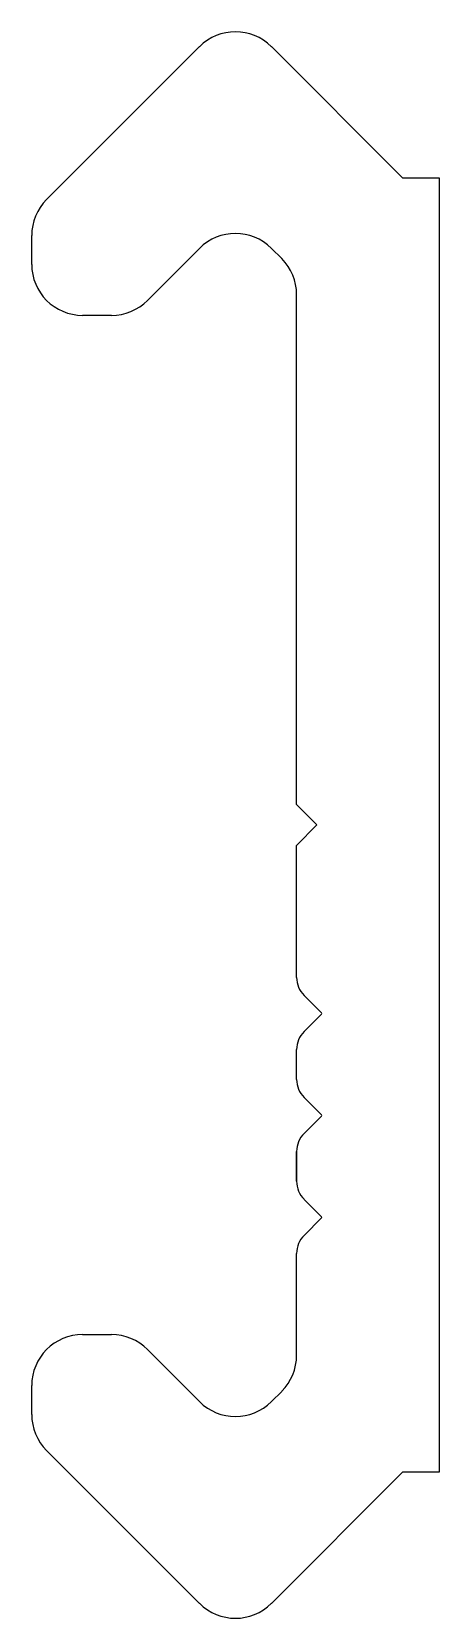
# Model space of a CAD drawing. Header units: inches. Extents: x -1.6 to 2.4, y 1.7 to 17.3.
import ezdxf

# ---------------------------------------------------------------- set-up
doc = ezdxf.new("R2010")
doc.units = ezdxf.units.IN
doc.header["$MEASUREMENT"] = 0
doc.layers.add('1', color=7, linetype='Continuous')

msp = doc.modelspace()

# ---------------------------------------------------------------- linework, layer by layer
at = {"layer": '1', "color": 6, "linetype": 'Continuous'}
for p, q in [((-1.474, 15.614), (0.026, 17.114)), ((0.733, 17.114), (2.019, 15.828)), ((2.019, 15.828), (2.379, 15.828)), ((2.379, 15.828), (2.379, 3.128)), ((-1.621, 14.978), (-1.621, 15.26)), ((0.026, 15.134), (-0.484, 14.624)), ((0.833, 15.034), (0.733, 15.134)), ((0.979, 9.678), (0.979, 14.681)), ((-0.838, 14.478), (-1.121, 14.478)), ((1.179, 9.478), (0.979, 9.678)), ((0.979, 9.278), (1.179, 9.478)), ((0.979, 7.982), (0.979, 9.278)), ((1.224, 7.634), (1.053, 7.805)), ((1.053, 7.451), (1.224, 7.622)), ((0.979, 6.982), (0.979, 7.274)), ((1.224, 6.634), (1.053, 6.805)), ((1.053, 6.451), (1.224, 6.622)), ((0.979, 5.982), (0.979, 6.275)), ((0.979, 6.275), (0.979, 5.982)), ((0.979, 5.982), (0.979, 6.275)), ((0.979, 6.275), (0.979, 5.982)), ((0.979, 5.982), (0.979, 6.275)), ((1.224, 5.634), (1.053, 5.805)), ((1.053, 5.451), (1.224, 5.622)), ((0.979, 4.275), (0.979, 5.275)), ((0.979, 5.275), (0.979, 5.275)), ((-1.121, 4.478), (-0.838, 4.478)), ((-0.484, 4.331), (0.026, 3.821)), ((-1.621, 3.695), (-1.621, 3.978)), ((0.733, 3.821), (0.833, 3.921)), ((0.026, 1.841), (-1.474, 3.341)), ((2.019, 3.128), (0.733, 1.841)), ((2.379, 3.128), (2.019, 3.128))]:
    msp.add_line(p, q, dxfattribs=at)
for centre, radius, start, end in [((0.379, 16.76), 0.5, 45, 135), ((-1.121, 15.26), 0.5, 135, 180), ((0.379, 14.781), 0.5, 45, 135), ((-1.121, 14.978), 0.5, 180, 270), ((0.479, 14.681), 0.5, 0, 45), ((-0.838, 14.978), 0.5, 270, 315), ((1.229, 7.982), 0.25, 180, 225), ((1.218, 7.628), 0.008, 315, 45), ((1.229, 7.274), 0.25, 135, 180), ((1.229, 6.982), 0.25, 180, 225), ((1.218, 6.628), 0.008, 315, 45), ((1.229, 6.275), 0.25, 135, 180), ((1.229, 5.982), 0.25, 180, 225), ((1.218, 5.628), 0.008, 315, 45), ((1.229, 5.275), 0.25, 135, 180), ((-1.121, 3.978), 0.5, 90, 180), ((-0.838, 3.978), 0.5, 45, 90), ((0.479, 4.275), 0.5, 315, 0), ((0.379, 4.175), 0.5, 225, 315), ((-1.121, 3.695), 0.5, 180, 225), ((0.379, 2.195), 0.5, 225, 315)]:
    msp.add_arc(centre, radius, start, end, dxfattribs=at)

doc.saveas('drawing.dxf')
